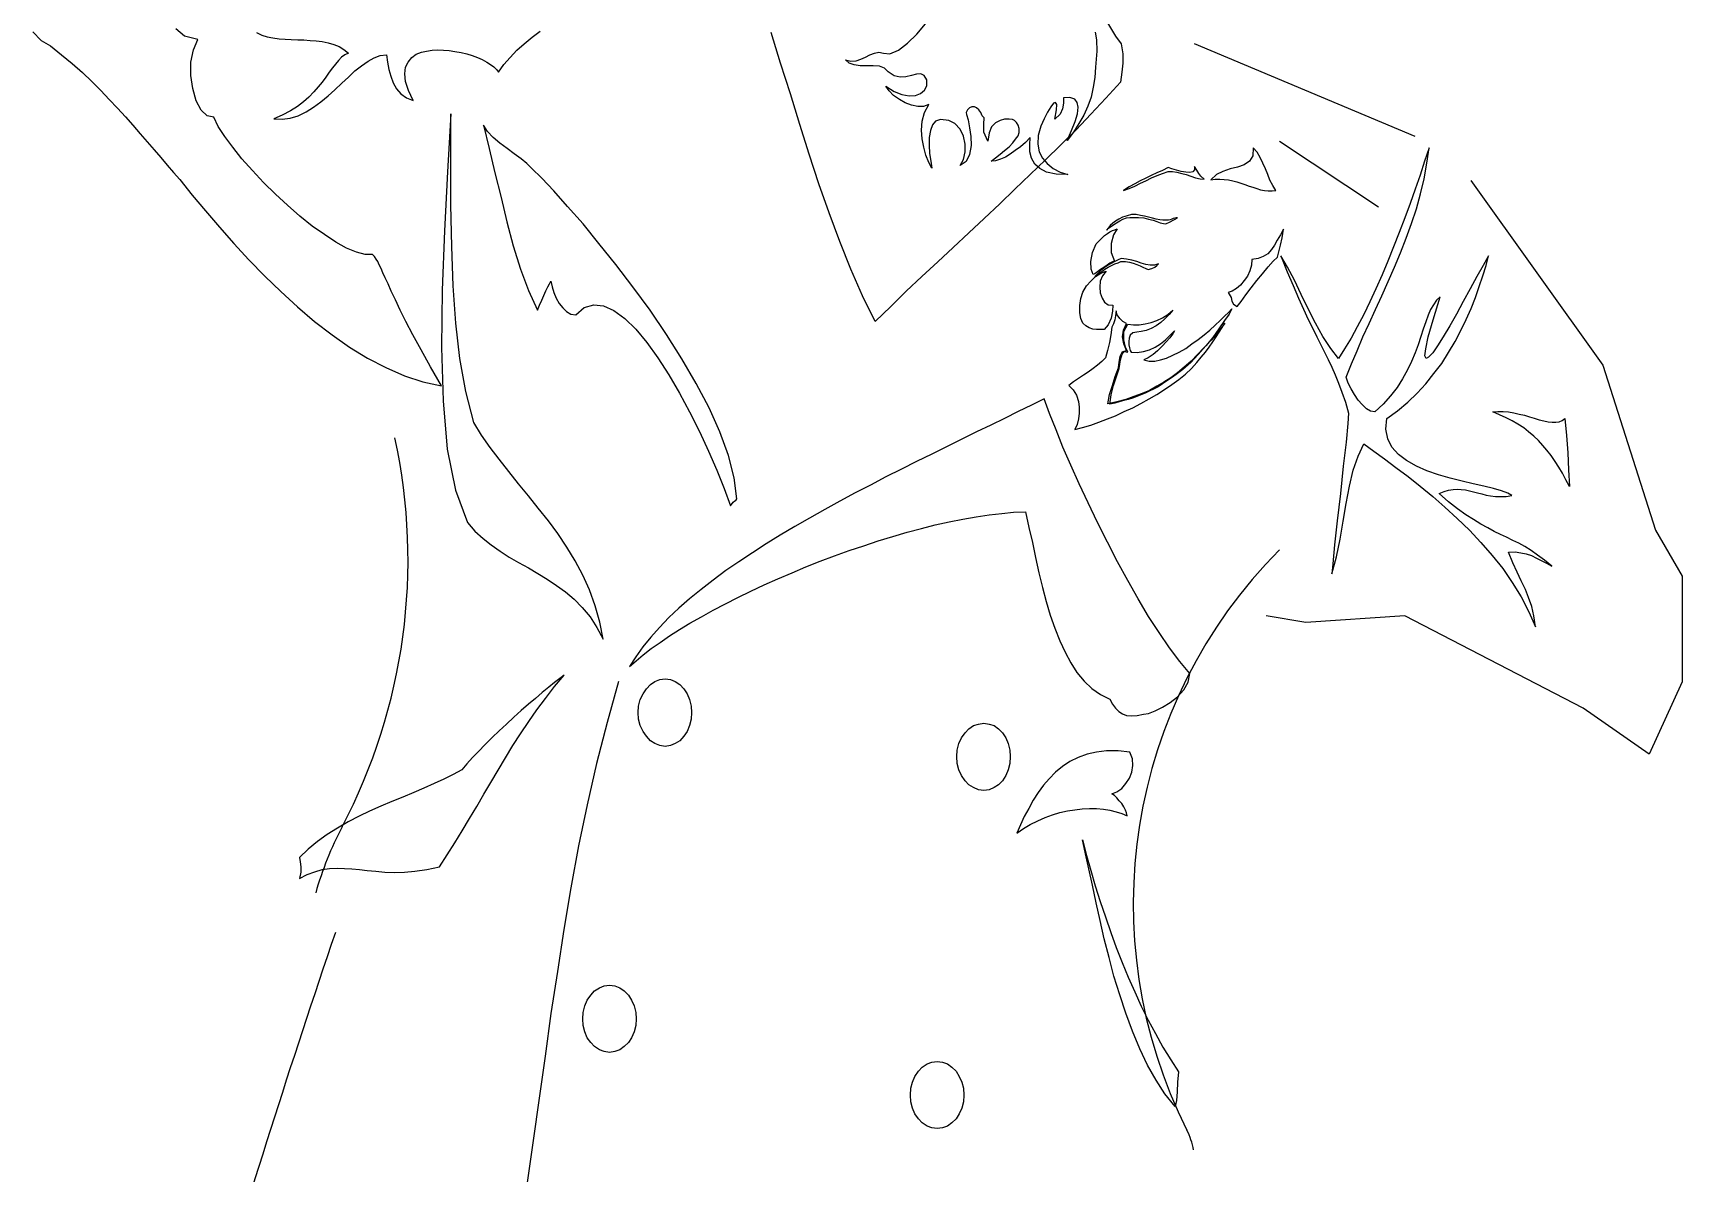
# Model space of a CAD drawing. Extents: x 140.65 to 141.56, y 57.95 to 59.74.
# Drawn here: x 140.728 to 141.485, y 58.88 to 59.404 of the extents above; entities that cross this region are included whole.
import ezdxf

# ---------------------------------------------------------------- set-up
doc = ezdxf.new("R2010")
doc.units = 0
doc.layers.get('0').update_dxf_attribs({"linetype": 'CONTINUOUS'})

msp = doc.modelspace()

# ---------------------------------------------------------------- linework, layer by layer
for p, q in [((141.26133, 59.39896), (141.3627, 59.35647)), ((141.30044, 59.35421), (141.3459, 59.32392)), ((141.38833, 59.33604), (141.44894, 59.25122)), ((141.44894, 59.25122), (141.47319, 59.17549)), ((141.47319, 59.17549), (141.48531, 59.15429)), ((141.48531, 59.15429), (141.48531, 59.11188)), ((141.31256, 59.13308), (141.29438, 59.13611)), ((141.35802, 59.13611), (141.31256, 59.13308)), ((141.43985, 59.0937), (141.35802, 59.13611)), ((141.48531, 59.11188), (141.48531, 59.10582)), ((141.48531, 59.10582), (141.47016, 59.0725)), ((141.47016, 59.0725), (141.43985, 59.0937))]:
    msp.add_line(p, q)
at = {"linetype": 'CONTINUOUS'}
for points in [[(141.2215, 59.4085), (141.22525, 59.40232), (141.22787, 59.39895), (141.22862, 59.39426), (141.22862, 59.38996), (141.22806, 59.38584), (141.2275, 59.38134), (141.22075, 59.37384), (141.21382, 59.36653), (141.20707, 59.35942), (141.20014, 59.35248), (141.19302, 59.34554), (141.18608, 59.3388), (141.17897, 59.33206), (141.17204, 59.32531), (141.16491, 59.31856), (141.15779, 59.31201), (141.15067, 59.30526), (141.14355, 59.29871), (141.13624, 59.29196), (141.12913, 59.28521), (141.122, 59.27828), (141.11489, 59.27135), (141.10908, 59.28315), (141.10365, 59.29534), (141.09859, 59.30807), (141.09372, 59.32119), (141.08903, 59.33449), (141.08454, 59.34817), (141.08023, 59.36185), (141.07592, 59.3759), (141.07142, 59.38996), (141.06711, 59.40401)], [(141.21588, 59.4042), (141.21644, 59.40064), (141.21663, 59.39558), (141.21607, 59.38809), (141.21569, 59.3834), (141.21494, 59.3789), (141.214, 59.37441), (141.2125, 59.37028), (141.21063, 59.36616), (141.20838, 59.36222), (141.20595, 59.35829), (141.20295, 59.35454), (141.20501, 59.35904), (141.20669, 59.36316), (141.20782, 59.36672), (141.20801, 59.36972), (141.20763, 59.37197), (141.20651, 59.37347), (141.20426, 59.37421), (141.20127, 59.37403), (141.20127, 59.37159), (141.20089, 59.36897), (141.19976, 59.36653), (141.19733, 59.36428), (141.19808, 59.3686), (141.19827, 59.37103), (141.19771, 59.37197), (141.19677, 59.37159), (141.19546, 59.36991), (141.19396, 59.36747), (141.19246, 59.36447), (141.19096, 59.3611), (141.18965, 59.35679), (141.18946, 59.35285), (141.19021, 59.3493), (141.19171, 59.3463), (141.19377, 59.34386), (141.19658, 59.34161), (141.19976, 59.33993), (141.20332, 59.3388), (141.19789, 59.33899), (141.19358, 59.33993), (141.1904, 59.34161), (141.18815, 59.34367), (141.18665, 59.3463), (141.1859, 59.3493), (141.1859, 59.35248), (141.18608, 59.35585), (141.18383, 59.3536), (141.18159, 59.35155), (141.17915, 59.34986), (141.1769, 59.34817), (141.17465, 59.34686), (141.17241, 59.34592), (141.17016, 59.34518), (141.1681, 59.34498), (141.17016, 59.34649), (141.17222, 59.34817), (141.17428, 59.34986), (141.17634, 59.35155), (141.17803, 59.35342), (141.17934, 59.3551), (141.18046, 59.35661), (141.18103, 59.3581), (141.18103, 59.35998), (141.18046, 59.36147), (141.17971, 59.36279), (141.17878, 59.36372), (141.17784, 59.3641), (141.17634, 59.36428), (141.17428, 59.36428), (141.17222, 59.36372), (141.17016, 59.3626), (141.16828, 59.36073), (141.16716, 59.35792), (141.1666, 59.35416), (141.16473, 59.35829), (141.16473, 59.36204), (141.16491, 59.36485), (141.16398, 59.36579), (141.16342, 59.36728), (141.16248, 59.3686), (141.16135, 59.36953), (141.16042, 59.36991), (141.15929, 59.36991), (141.15817, 59.36953), (141.15723, 59.3686), (141.15667, 59.36728), (141.15685, 59.36635), (141.15761, 59.36391), (141.15817, 59.36035), (141.15873, 59.35623), (141.15892, 59.35211), (141.15817, 59.34799), (141.15667, 59.3448), (141.15386, 59.34293), (141.15536, 59.34574), (141.15611, 59.3493), (141.15611, 59.35285), (141.15536, 59.35641), (141.15386, 59.3596), (141.15142, 59.36222), (141.14861, 59.36372), (141.14486, 59.3641), (141.14261, 59.36335), (141.14112, 59.36166), (141.14018, 59.35904), (141.13962, 59.35585), (141.13962, 59.35229), (141.1398, 59.34855), (141.14037, 59.34498), (141.14093, 59.3418), (141.13943, 59.34442), (141.13812, 59.34779), (141.13718, 59.35136), (141.13643, 59.35529), (141.13606, 59.35922), (141.13643, 59.36335), (141.13756, 59.36728), (141.13943, 59.37103), (141.137, 59.37009), (141.13437, 59.37009), (141.13156, 59.37065), (141.12856, 59.37178), (141.12594, 59.37328), (141.12332, 59.37515), (141.12125, 59.37722), (141.11975, 59.37947), (141.1235, 59.37702), (141.12706, 59.37553), (141.13044, 59.37497), (141.13343, 59.37515), (141.13568, 59.37609), (141.13756, 59.37759), (141.13849, 59.37965), (141.13849, 59.38227), (141.13737, 59.38433), (141.13587, 59.38508), (141.13381, 59.3849), (141.13156, 59.38433), (141.12894, 59.38377), (141.12632, 59.38359), (141.1235, 59.38415), (141.12088, 59.38602), (141.11919, 59.38771), (141.11676, 59.38865), (141.11394, 59.38883), (141.11095, 59.38883), (141.10796, 59.38883), (141.10515, 59.38921), (141.1029, 59.38996), (141.10122, 59.39146), (141.10365, 59.39089), (141.10608, 59.39108), (141.10833, 59.39183), (141.1104, 59.39277), (141.11245, 59.39389), (141.11451, 59.39464), (141.11657, 59.39502), (141.11863, 59.39464), (141.12163, 59.39426), (141.12557, 59.39595), (141.12969, 59.39914), (141.13399, 59.40326), (141.13793, 59.40813)], [(140.72815, 59.40438), (140.7319, 59.40045), (140.73621, 59.39801), (140.74127, 59.39389), (140.74614, 59.38977), (140.75083, 59.38564), (140.75513, 59.38152), (140.75925, 59.3774), (140.76319, 59.37328), (140.76694, 59.36935), (140.77068, 59.36541), (140.77406, 59.36147), (140.77743, 59.35754), (140.78062, 59.3538), (140.7838, 59.35023), (140.7868, 59.34667), (140.7898, 59.34311), (140.79261, 59.33974), (140.79561, 59.33656), (140.80123, 59.32943), (140.80741, 59.32212), (140.81379, 59.31463), (140.82034, 59.30713), (140.82727, 59.29964), (140.83458, 59.29215), (140.84189, 59.28503), (140.84957, 59.27809), (140.85744, 59.27135), (140.8655, 59.26517), (140.87355, 59.25954), (140.8818, 59.25448), (140.89023, 59.25018), (140.89866, 59.24643), (140.9071, 59.24361), (140.91572, 59.24174), (140.91066, 59.25055), (140.90634, 59.25823), (140.9026, 59.26517), (140.89941, 59.27135), (140.89679, 59.2766), (140.89454, 59.28128), (140.89267, 59.28521), (140.89117, 59.28859), (140.88986, 59.2914), (140.88873, 59.29365), (140.88798, 59.2957), (140.88705, 59.29739), (140.88649, 59.29889), (140.88573, 59.30002), (140.88498, 59.30114), (140.88405, 59.30207), (140.88068, 59.30207), (140.87674, 59.3032), (140.87205, 59.30508), (140.86719, 59.3077), (140.86194, 59.31126), (140.85632, 59.31519), (140.85069, 59.31969), (140.84507, 59.32475), (140.83945, 59.32981), (140.83402, 59.33524), (140.82896, 59.34068), (140.82409, 59.34611), (140.81996, 59.35136), (140.81622, 59.35623), (140.81322, 59.36091), (140.81116, 59.36523), (140.80816, 59.36579), (140.80535, 59.3684), (140.8031, 59.37272), (140.8016, 59.37834), (140.80067, 59.38433), (140.80067, 59.39052), (140.80179, 59.39614), (140.80385, 59.40082), (140.79767, 59.40232), (140.79374, 59.40569)], [(140.83083, 59.40401), (140.83327, 59.40288), (140.83571, 59.40213), (140.83833, 59.40157), (140.84114, 59.4012), (140.84395, 59.40101), (140.84676, 59.40082), (140.84976, 59.40064), (140.85257, 59.40064), (140.85538, 59.40045), (140.85819, 59.40026), (140.861, 59.39988), (140.86363, 59.39932), (140.86624, 59.39857), (140.86868, 59.39763), (140.87093, 59.39633), (140.87299, 59.39464), (140.87131, 59.39389), (140.86981, 59.39277), (140.86849, 59.39127), (140.867, 59.38958), (140.86568, 59.38789), (140.86419, 59.38584), (140.86269, 59.38359), (140.861, 59.38134), (140.85913, 59.37909), (140.85706, 59.37684), (140.85481, 59.37441), (140.85238, 59.37216), (140.84957, 59.37009), (140.84639, 59.36804), (140.84264, 59.36616), (140.8387, 59.36447), (140.84264, 59.36428), (140.8462, 59.36466), (140.84995, 59.36579), (140.85351, 59.36766), (140.85688, 59.36972), (140.86025, 59.37216), (140.86363, 59.37497), (140.86681, 59.37778), (140.87, 59.38078), (140.87299, 59.38359), (140.87599, 59.3864), (140.87899, 59.38883), (140.88199, 59.39089), (140.8848, 59.39239), (140.88761, 59.39351), (140.89042, 59.39389), (140.89098, 59.39052), (140.89154, 59.38714), (140.89248, 59.38396), (140.8936, 59.38096), (140.89511, 59.37815), (140.89698, 59.3759), (140.8996, 59.37403), (140.90278, 59.3729), (140.90053, 59.3774), (140.89923, 59.38152), (140.89885, 59.38508), (140.89923, 59.38809), (140.90035, 59.39052), (140.90204, 59.39258), (140.90409, 59.39408), (140.90654, 59.39502), (140.90878, 59.39558), (140.9114, 59.39595), (140.91384, 59.39614), (140.91665, 59.39595), (140.91927, 59.39576), (140.9219, 59.39539), (140.92471, 59.39483), (140.92733, 59.39426), (140.92976, 59.39351), (140.9322, 59.39258), (140.93445, 59.39164), (140.93651, 59.39052), (140.9382, 59.38939), (140.9397, 59.38827), (140.94101, 59.38714), (140.94195, 59.38584), (140.94438, 59.38939), (140.9472, 59.39258), (140.95038, 59.39595), (140.95375, 59.39895), (140.95731, 59.40195), (140.96106, 59.40476)], [(140.92002, 59.36672), (140.91853, 59.34012), (140.91703, 59.31294), (140.91609, 59.28578), (140.91572, 59.25936), (140.91646, 59.23481), (140.91833, 59.2127), (140.92209, 59.19377), (140.92771, 59.17897), (140.93108, 59.17504), (140.93483, 59.17167), (140.93858, 59.16866), (140.9427, 59.16586), (140.94682, 59.16305), (140.95113, 59.16061), (140.95562, 59.15817), (140.95993, 59.15555), (140.96424, 59.15293), (140.96855, 59.15012), (140.97267, 59.14712), (140.97661, 59.14375), (140.98036, 59.14), (140.98392, 59.13569), (140.9871, 59.13082), (140.98991, 59.12539), (140.98842, 59.13325), (140.98635, 59.14075), (140.98373, 59.14805), (140.98055, 59.1548), (140.97717, 59.16136), (140.97324, 59.16773), (140.96912, 59.17391), (140.96481, 59.17973), (140.96012, 59.18553), (140.95562, 59.19116), (140.95113, 59.19677), (140.94663, 59.20239), (140.94214, 59.20802), (140.93801, 59.21345), (140.93408, 59.21907), (140.93052, 59.22488), (140.92695, 59.23912), (140.92414, 59.2543), (140.92227, 59.2706), (140.92115, 59.28765), (140.9204, 59.30583), (140.92002, 59.32493), (140.92002, 59.34536), (140.92002, 59.36672)], [(140.93501, 59.36147), (140.93764, 59.35079), (140.94026, 59.33955), (140.94307, 59.32831), (140.94569, 59.31707), (140.94869, 59.30601), (140.95206, 59.29534), (140.95562, 59.28559), (140.95975, 59.2766), (140.96068, 59.27885), (140.96181, 59.28109), (140.96275, 59.28334), (140.96368, 59.2854), (140.96462, 59.28728), (140.96537, 59.28859), (140.96574, 59.28952), (140.96593, 59.2899), (140.96649, 59.28728), (140.96724, 59.28465), (140.96837, 59.28203), (140.96968, 59.27959), (140.97136, 59.27753), (140.97305, 59.27585), (140.97511, 59.27472), (140.97736, 59.27435), (140.98129, 59.27772), (140.98561, 59.27903), (140.9901, 59.27847), (140.99479, 59.27641), (140.99985, 59.27266), (141.0049, 59.26779), (141.00996, 59.26161), (141.01502, 59.25467), (141.02008, 59.2468), (141.02495, 59.23837), (141.02964, 59.22975), (141.03414, 59.22075), (141.03826, 59.21177), (141.04219, 59.20295), (141.04557, 59.19453), (141.04837, 59.18666), (141.04969, 59.18834), (141.05043, 59.18891), (141.05081, 59.18909), (141.05138, 59.18984), (141.05006, 59.19958), (141.04744, 59.2097), (141.0435, 59.22057), (141.03863, 59.23162), (141.03264, 59.24287), (141.02608, 59.25411), (141.01896, 59.26535), (141.01146, 59.2766), (141.00359, 59.28728), (140.99572, 59.29758), (140.98804, 59.30713), (140.98073, 59.31613), (140.97361, 59.32419), (140.96724, 59.33131), (140.96181, 59.33712), (140.95712, 59.3418), (140.95487, 59.34386), (140.95225, 59.34611), (140.94907, 59.34836), (140.94588, 59.35079), (140.94251, 59.35323), (140.93951, 59.35585), (140.93689, 59.35866), (140.93501, 59.36147)], [(141.29888, 59.3315), (141.29739, 59.33375), (141.29607, 59.33618), (141.29514, 59.3388), (141.29401, 59.34142), (141.29289, 59.34405), (141.29158, 59.34667), (141.29026, 59.34911), (141.28839, 59.35117), (141.28821, 59.34743), (141.2867, 59.34498), (141.28427, 59.3433), (141.28127, 59.34217), (141.2779, 59.34142), (141.27453, 59.3403), (141.27153, 59.3388), (141.26891, 59.33636), (141.27097, 59.33674), (141.27303, 59.33674), (141.27509, 59.33656), (141.27715, 59.33636), (141.27903, 59.336), (141.2809, 59.33543), (141.28277, 59.33487), (141.28464, 59.33431), (141.28652, 59.33355), (141.28821, 59.33299), (141.29008, 59.33243), (141.29177, 59.33187), (141.29364, 59.3315), (141.29532, 59.33131), (141.2972, 59.33131), (141.29888, 59.3315)], [(141.30113, 59.30151), (141.30394, 59.29421), (141.30675, 59.28784), (141.30919, 59.28203), (141.31144, 59.27697), (141.31369, 59.27228), (141.31575, 59.26816), (141.31762, 59.26423), (141.31949, 59.26067), (141.32118, 59.25729), (141.32287, 59.25392), (141.32455, 59.25036), (141.32606, 59.2468), (141.32755, 59.24305), (141.32905, 59.23893), (141.33074, 59.23425), (141.33224, 59.22919), (141.33186, 59.22451), (141.33112, 59.21589), (141.3298, 59.20483), (141.32849, 59.19228), (141.32699, 59.17973), (141.32568, 59.16866), (141.32493, 59.16005), (141.32455, 59.15536), (141.32662, 59.16324), (141.32831, 59.17129), (141.3298, 59.17953), (141.33112, 59.18778), (141.33261, 59.19565), (141.3343, 59.20295), (141.33655, 59.20952), (141.33917, 59.21514), (141.34386, 59.21177), (141.34872, 59.2082), (141.35398, 59.20427), (141.35959, 59.20014), (141.36503, 59.19565), (141.37084, 59.19096), (141.37646, 59.1861), (141.38208, 59.18085), (141.3877, 59.17541), (141.39295, 59.16979), (141.39819, 59.1638), (141.40306, 59.1578), (141.40738, 59.15143), (141.4115, 59.14487), (141.41505, 59.13794), (141.41806, 59.13101), (141.4173, 59.13606), (141.41637, 59.14038), (141.41487, 59.1445), (141.41337, 59.14825), (141.4115, 59.15218), (141.40962, 59.15611), (141.40756, 59.16042), (141.40569, 59.16529), (141.40868, 59.16548), (141.41131, 59.16511), (141.41374, 59.16454), (141.41618, 59.1638), (141.41843, 59.16267), (141.42068, 59.16155), (141.42311, 59.16024), (141.42555, 59.15892), (141.42218, 59.16173), (141.41899, 59.16398), (141.41599, 59.16605), (141.41318, 59.16792), (141.41037, 59.16942), (141.40756, 59.17073), (141.40475, 59.17223), (141.40194, 59.17354), (141.39913, 59.17485), (141.39613, 59.17654), (141.39295, 59.17822), (141.38958, 59.18029), (141.38602, 59.18254), (141.38227, 59.18534), (141.37815, 59.18853), (141.37383, 59.19228), (141.37608, 59.19321), (141.37815, 59.19377), (141.3802, 59.19415), (141.38208, 59.19434), (141.38395, 59.19415), (141.38582, 59.19396), (141.3877, 59.19359), (141.38958, 59.19303), (141.39145, 59.19265), (141.39332, 59.19209), (141.39538, 59.19152), (141.39744, 59.19116), (141.39969, 59.19096), (141.40194, 59.19096), (141.40456, 59.19096), (141.40719, 59.19134), (141.40531, 59.19246), (141.4025, 59.19359), (141.39876, 59.19453), (141.39426, 59.19565), (141.38939, 59.19677), (141.38433, 59.1979), (141.37889, 59.1994), (141.37346, 59.2009), (141.36821, 59.20277), (141.36334, 59.20483), (141.35884, 59.20745), (141.3551, 59.21026), (141.3521, 59.21364), (141.35022, 59.21738), (141.34929, 59.22188), (141.34985, 59.22676), (141.35472, 59.23031), (141.35941, 59.23425), (141.36372, 59.23837), (141.36765, 59.24268), (141.3714, 59.24737), (141.37496, 59.25205), (141.37815, 59.25711), (141.38114, 59.26217), (141.38377, 59.26723), (141.3862, 59.27228), (141.38845, 59.27734), (141.39051, 59.2824), (141.39219, 59.28746), (141.39388, 59.29233), (141.39538, 59.29702), (141.39651, 59.30151), (141.39407, 59.29702), (141.39107, 59.29196), (141.38807, 59.28634), (141.38489, 59.28053), (141.3817, 59.27472), (141.37871, 59.26929), (141.37571, 59.26423), (141.37309, 59.26011), (141.37084, 59.25692), (141.36896, 59.25486), (141.36784, 59.2543), (141.36728, 59.25561), (141.36765, 59.2588), (141.36877, 59.26423), (141.37102, 59.2721), (141.37421, 59.28259), (141.37252, 59.28109), (141.37121, 59.27903), (141.3699, 59.27678), (141.36877, 59.27416), (141.36765, 59.27116), (141.36653, 59.26779), (141.3654, 59.26442), (141.36409, 59.26067), (141.36278, 59.25692), (141.36109, 59.25299), (141.35922, 59.24905), (141.35697, 59.24493), (141.35454, 59.241), (141.35153, 59.23724), (141.34816, 59.23331), (141.34423, 59.22975), (141.34235, 59.23013), (141.34048, 59.23125), (141.33842, 59.23312), (141.33655, 59.23519), (141.33486, 59.23781), (141.33336, 59.24043), (141.33205, 59.24305), (141.33112, 59.24568), (141.33355, 59.25186), (141.33617, 59.25786), (141.33879, 59.26423), (141.34161, 59.27041), (141.3446, 59.27678), (141.34741, 59.28315), (141.35041, 59.28971), (141.35322, 59.29627), (141.35603, 59.30283), (141.35866, 59.30957), (141.36109, 59.31632), (141.36334, 59.32306), (141.36521, 59.32999), (141.3669, 59.33693), (141.36821, 59.34405), (141.36915, 59.35117), (141.36709, 59.34498), (141.36503, 59.33861), (141.36278, 59.33206), (141.36053, 59.3255), (141.3581, 59.31894), (141.35547, 59.31219), (141.35285, 59.30564), (141.35022, 59.29908), (141.3476, 59.29271), (141.34479, 59.28634), (141.34198, 59.28034), (141.33917, 59.27453), (141.33617, 59.26891), (141.33336, 59.26366), (141.33036, 59.2588), (141.32755, 59.2543), (141.32399, 59.25898), (141.32043, 59.26442), (141.31706, 59.2706), (141.31369, 59.27716), (141.31051, 59.28371), (141.30732, 59.29028), (141.30413, 59.29627), (141.30113, 59.30151)], [(141.22881, 59.3315), (141.23143, 59.33243), (141.23405, 59.33355), (141.23668, 59.33487), (141.23911, 59.336), (141.24174, 59.3373), (141.24436, 59.33843), (141.24679, 59.33937), (141.24942, 59.3403), (141.25129, 59.3403), (141.25336, 59.33993), (141.2556, 59.33937), (141.25766, 59.3388), (141.25972, 59.33805), (141.26197, 59.3373), (141.26403, 59.33693), (141.26591, 59.33674), (141.26441, 59.33805), (141.26347, 59.33937), (141.26254, 59.34086), (141.26141, 59.34255), (141.26141, 59.34105), (141.26066, 59.34012), (141.25935, 59.33974), (141.25748, 59.33993), (141.25541, 59.3403), (141.25317, 59.34086), (141.25111, 59.34142), (141.24942, 59.34199), (141.24679, 59.34068), (141.24417, 59.33955), (141.24155, 59.33843), (141.23911, 59.33712), (141.23649, 59.336), (141.23405, 59.33449), (141.23143, 59.33318), (141.22881, 59.3315)], [(141.22113, 59.31332), (141.22244, 59.31444), (141.22393, 59.31557), (141.22562, 59.31669), (141.22712, 59.31763), (141.22862, 59.31838), (141.23031, 59.31894), (141.2318, 59.31913), (141.23312, 59.31913), (141.23574, 59.31913), (141.23817, 59.31894), (141.24042, 59.31838), (141.24249, 59.31782), (141.24417, 59.31726), (141.24567, 59.31669), (141.24717, 59.31632), (141.24829, 59.31613), (141.25036, 59.31707), (141.25167, 59.31782), (141.2526, 59.31838), (141.25373, 59.31894), (141.25298, 59.31894), (141.25241, 59.31875), (141.25167, 59.31856), (141.25111, 59.31838), (141.25036, 59.318), (141.2496, 59.31782), (141.24848, 59.31782), (141.24699, 59.31782), (141.24548, 59.318), (141.2438, 59.31838), (141.24211, 59.31875), (141.24042, 59.31932), (141.23855, 59.31969), (141.23668, 59.32007), (141.23462, 59.32044), (141.23255, 59.32044), (141.23049, 59.31988), (141.22843, 59.31932), (141.22674, 59.31838), (141.22525, 59.31744), (141.22393, 59.31651), (141.22281, 59.31538), (141.22188, 59.31426), (141.22113, 59.31332)], [(141.226, 59.31388), (141.22431, 59.31107), (141.22319, 59.30713), (141.22319, 59.30301), (141.22469, 59.29908), (141.22375, 59.29871), (141.22262, 59.29814), (141.22131, 59.29721), (141.21981, 59.29608), (141.21832, 59.29514), (141.217, 59.29421), (141.21569, 59.29327), (141.21494, 59.29289), (141.214, 59.29534), (141.21382, 59.29889), (141.21457, 59.30301), (141.21625, 59.30695), (141.21776, 59.30845), (141.21906, 59.30976), (141.22019, 59.31089), (141.2215, 59.31182), (141.22262, 59.31257), (141.22375, 59.31314), (141.22487, 59.3135), (141.226, 59.31388)], [(141.28783, 59.29983), (141.28765, 59.29721), (141.28689, 59.29458), (141.28577, 59.29215), (141.28427, 59.29008), (141.28258, 59.28803), (141.28071, 59.28652), (141.27883, 59.28521), (141.27696, 59.28465), (141.27827, 59.2824), (141.27865, 59.28072), (141.2794, 59.27922), (141.28108, 59.27828), (141.28296, 59.28053), (141.28502, 59.28353), (141.28745, 59.28671), (141.29008, 59.29008), (141.2927, 59.29327), (141.29532, 59.29646), (141.29757, 59.29908), (141.29964, 59.30095), (141.3002, 59.30339), (141.30095, 59.30639), (141.30169, 59.30976), (141.30226, 59.3137), (141.30095, 59.31107), (141.29944, 59.30864), (141.29814, 59.30639), (141.29683, 59.30432), (141.29514, 59.30245), (141.29307, 59.30114), (141.29064, 59.3002), (141.28783, 59.29983)], [(141.22094, 59.2944), (141.21925, 59.29233), (141.21812, 59.2899), (141.21794, 59.28709), (141.21812, 59.28447), (141.21906, 59.28203), (141.22019, 59.28015), (141.22188, 59.27903), (141.22393, 59.27885), (141.22375, 59.27603), (141.22319, 59.27284), (141.22188, 59.26985), (141.22, 59.2676), (141.21832, 59.2676), (141.21644, 59.2676), (141.21475, 59.26779), (141.21307, 59.26835), (141.21157, 59.26929), (141.21026, 59.2706), (141.20932, 59.27266), (141.20876, 59.27529), (141.20876, 59.27866), (141.20932, 59.28184), (141.21026, 59.28484), (141.21194, 59.28765), (141.21382, 59.2899), (141.21607, 59.29196), (141.2185, 59.29345), (141.22094, 59.2944)], [(141.21569, 59.29196), (141.21719, 59.29309), (141.21869, 59.29421), (141.22037, 59.29534), (141.22188, 59.29627), (141.22337, 59.29702), (141.22487, 59.29777), (141.22637, 59.29833), (141.22768, 59.29889), (141.22975, 59.29889), (141.23162, 59.29852), (141.23331, 59.29814), (141.23499, 59.29758), (141.23649, 59.29683), (141.2378, 59.29627), (141.23911, 59.2957), (141.24024, 59.29514), (141.24193, 59.2957), (141.24323, 59.29627), (141.24417, 59.29702), (141.24492, 59.29777), (141.24305, 59.29721), (141.24118, 59.29721), (141.23911, 59.29758), (141.23705, 59.29814), (141.23499, 59.29889), (141.23274, 59.29946), (141.23031, 59.30002), (141.22787, 59.3002), (141.22637, 59.29964), (141.22487, 59.29889), (141.22319, 59.29795), (141.2215, 59.29702), (141.22, 59.2959), (141.21832, 59.29458), (141.217, 59.29327), (141.21569, 59.29196)], [(141.22543, 59.27622), (141.22525, 59.27397), (141.22487, 59.2721), (141.22431, 59.27023), (141.22356, 59.26872), (141.223, 59.26517), (141.22244, 59.26161), (141.2215, 59.25804), (141.22056, 59.25467), (141.21888, 59.25299), (141.217, 59.2513), (141.21494, 59.2498), (141.2127, 59.24811), (141.21045, 59.24662), (141.2082, 59.24512), (141.20595, 59.24361), (141.2037, 59.24193), (141.20576, 59.23987), (141.20726, 59.23743), (141.2082, 59.23462), (141.20857, 59.232), (141.20857, 59.22919), (141.2082, 59.22657), (141.20763, 59.22394), (141.20651, 59.22169), (141.21007, 59.22263), (141.21382, 59.22376), (141.21756, 59.22507), (141.2215, 59.22657), (141.22525, 59.22806), (141.22918, 59.22994), (141.23312, 59.23162), (141.23686, 59.23369), (141.24061, 59.23575), (141.24417, 59.23781), (141.24773, 59.24006), (141.25111, 59.24231), (141.25429, 59.24474), (141.25729, 59.24718), (141.2601, 59.2498), (141.26254, 59.25243), (141.26459, 59.25486), (141.26647, 59.25729), (141.26816, 59.25954), (141.26985, 59.26198), (141.27134, 59.26423), (141.27284, 59.26647), (141.27415, 59.26854), (141.27546, 59.2706), (141.27228, 59.26647), (141.26909, 59.26273), (141.26591, 59.25936), (141.26291, 59.25617), (141.25991, 59.25317), (141.25673, 59.25036), (141.25373, 59.24774), (141.25054, 59.24549), (141.24735, 59.24343), (141.24417, 59.24156), (141.2408, 59.23968), (141.23743, 59.23819), (141.23368, 59.23687), (141.22993, 59.23556), (141.22581, 59.23443), (141.22169, 59.2335), (141.22244, 59.23781), (141.22375, 59.24193), (141.22506, 59.24605), (141.22656, 59.24999), (141.22694, 59.25261), (141.22731, 59.25542), (141.22843, 59.25748), (141.23031, 59.25804), (141.22899, 59.26105), (141.22843, 59.26423), (141.22881, 59.26741), (141.23031, 59.27041), (141.22862, 59.27135), (141.22712, 59.27266), (141.226, 59.27435), (141.22543, 59.27622)], [(141.23087, 59.27003), (141.23349, 59.26985), (141.23612, 59.26985), (141.23874, 59.27023), (141.24155, 59.27079), (141.24417, 59.27172), (141.24679, 59.27304), (141.24923, 59.27453), (141.25148, 59.2766), (141.2498, 59.27453), (141.24792, 59.27248), (141.24605, 59.27079), (141.2438, 59.26929), (141.24155, 59.26816), (141.2393, 59.26723), (141.23705, 59.26667), (141.23499, 59.26647), (141.23312, 59.2661), (141.23199, 59.26498), (141.23143, 59.26366), (141.23124, 59.26217), (141.23124, 59.26067), (141.23162, 59.25917), (141.23199, 59.25804), (141.23237, 59.25729), (141.23518, 59.25711), (141.23799, 59.25748), (141.2408, 59.25823), (141.24342, 59.25954), (141.24586, 59.26105), (141.24811, 59.26292), (141.25036, 59.26498), (141.25223, 59.26704), (141.25148, 59.26573), (141.25017, 59.26386), (141.24848, 59.26198), (141.24661, 59.25992), (141.24455, 59.25786), (141.24249, 59.25617), (141.24024, 59.25467), (141.23817, 59.25374), (141.24061, 59.25317), (141.24323, 59.25317), (141.24586, 59.25374), (141.24867, 59.25448), (141.25148, 59.2558), (141.25448, 59.25729), (141.25748, 59.25898), (141.26029, 59.26105), (141.2631, 59.2631), (141.26591, 59.26517), (141.26853, 59.26741), (141.27097, 59.26966), (141.27322, 59.27172), (141.27527, 59.27378), (141.27715, 59.27547), (141.27865, 59.27716), (141.27734, 59.27472), (141.27527, 59.27172), (141.27265, 59.26798), (141.26985, 59.26404), (141.26666, 59.26011), (141.2631, 59.25617), (141.25972, 59.25243), (141.25617, 59.24924), (141.25373, 59.24737), (141.25129, 59.24568), (141.24904, 59.24418), (141.24679, 59.24268), (141.24474, 59.24137), (141.24267, 59.24024), (141.24061, 59.23931), (141.23874, 59.23837), (141.23686, 59.23762), (141.23499, 59.23687), (141.23293, 59.23612), (141.23106, 59.23556), (141.22899, 59.235), (141.22694, 59.23443), (141.22487, 59.23387), (141.22262, 59.23331), (141.22319, 59.23762), (141.22431, 59.24193), (141.22562, 59.24605), (141.22694, 59.2498), (141.2275, 59.25374), (141.22825, 59.25636), (141.22918, 59.25748), (141.23087, 59.25729), (141.22975, 59.25954), (141.22899, 59.26292), (141.22899, 59.26667), (141.23087, 59.27003)], [(141.0021, 59.11283), (141.00509, 59.11545), (141.00827, 59.11826), (141.01202, 59.12107), (141.01614, 59.12388), (141.02046, 59.12688), (141.02495, 59.12988), (141.02982, 59.13269), (141.03507, 59.13569), (141.04051, 59.13869), (141.04613, 59.14168), (141.05174, 59.1445), (141.05774, 59.14749), (141.06393, 59.1503), (141.07011, 59.15311), (141.07667, 59.15593), (141.08304, 59.15855), (141.0896, 59.16117), (141.09616, 59.16361), (141.1029, 59.16605), (141.10965, 59.1683), (141.11619, 59.17054), (141.12294, 59.1726), (141.1295, 59.17448), (141.13606, 59.17616), (141.14243, 59.17785), (141.1488, 59.17935), (141.15517, 59.18047), (141.16117, 59.1816), (141.16716, 59.18254), (141.17297, 59.1831), (141.17841, 59.18366), (141.18383, 59.18385), (141.18534, 59.17672), (141.18702, 59.16979), (141.18852, 59.16286), (141.19002, 59.15593), (141.19171, 59.14918), (141.19339, 59.14262), (141.19526, 59.13644), (141.19733, 59.13045), (141.19958, 59.12463), (141.20201, 59.11939), (141.20464, 59.11452), (141.20745, 59.11002), (141.21082, 59.10608), (141.21438, 59.10271), (141.21832, 59.0999), (141.22262, 59.09784), (141.22375, 59.0956), (141.22525, 59.09372), (141.22674, 59.09222), (141.22843, 59.0911), (141.23031, 59.09035), (141.23255, 59.09016), (141.23518, 59.09035), (141.23799, 59.09091), (141.24042, 59.09128), (141.24342, 59.09241), (141.24679, 59.09409), (141.25036, 59.09634), (141.25373, 59.09897), (141.25654, 59.10215), (141.2586, 59.10571), (141.25935, 59.10964), (141.25466, 59.11508), (141.24998, 59.12145), (141.2453, 59.12838), (141.24042, 59.13588), (141.23556, 59.14393), (141.23087, 59.15237), (141.22618, 59.16099), (141.2215, 59.16998), (141.217, 59.17897), (141.2127, 59.18797), (141.20857, 59.19677), (141.20464, 59.20539), (141.20108, 59.21364), (141.19789, 59.22151), (141.1949, 59.229), (141.19246, 59.23575), (141.18665, 59.23294), (141.18046, 59.22994), (141.17428, 59.22676), (141.16791, 59.22376), (141.16135, 59.22057), (141.1546, 59.2172), (141.14767, 59.21382), (141.14093, 59.21045), (141.13381, 59.20708), (141.12688, 59.20352), (141.11975, 59.19996), (141.11264, 59.19621), (141.10571, 59.19265), (141.09859, 59.18871), (141.09166, 59.18497), (141.08473, 59.18103), (141.07798, 59.1771), (141.07123, 59.17316), (141.06486, 59.16923), (141.05849, 59.16511), (141.05231, 59.16099), (141.04631, 59.15687), (141.04051, 59.15255), (141.03488, 59.14825), (141.02964, 59.14393), (141.02476, 59.13963), (141.02008, 59.13531), (141.01577, 59.13082), (141.01184, 59.12632), (141.00809, 59.12182), (141.0049, 59.11733), (141.0021, 59.11283)], [(141.43361, 59.19546), (141.43192, 59.19865), (141.43042, 59.20165), (141.42873, 59.20446), (141.42705, 59.20708), (141.42517, 59.2097), (141.4233, 59.21214), (141.42143, 59.21438), (141.41937, 59.21663), (141.4173, 59.2187), (141.41487, 59.22057), (141.41262, 59.22244), (141.41, 59.22413), (141.40738, 59.22563), (141.40456, 59.22713), (141.40157, 59.22844), (141.39838, 59.22975), (141.40081, 59.22994), (141.40326, 59.22994), (141.40569, 59.22975), (141.40812, 59.22937), (141.41056, 59.22881), (141.413, 59.22825), (141.41525, 59.2275), (141.41749, 59.22694), (141.41974, 59.22619), (141.4218, 59.22563), (141.42387, 59.22525), (141.42574, 59.22507), (141.42742, 59.22507), (141.42892, 59.22525), (141.43024, 59.22581), (141.43154, 59.22676), (141.43229, 59.21888), (141.43285, 59.21101), (141.43323, 59.20315), (141.43361, 59.19546)], [(140.97211, 59.1089), (140.97006, 59.10739), (140.96761, 59.10552), (140.965, 59.10327), (140.962, 59.10084), (140.95881, 59.09821), (140.95562, 59.0956), (140.95225, 59.09259), (140.94888, 59.08959), (140.94551, 59.08641), (140.94214, 59.08322), (140.93895, 59.08023), (140.93577, 59.07704), (140.93277, 59.07386), (140.92996, 59.07105), (140.92733, 59.06805), (140.92508, 59.06543), (140.92115, 59.06318), (140.91684, 59.06111), (140.91234, 59.05906), (140.90766, 59.05699), (140.90297, 59.05494), (140.89792, 59.05287), (140.89286, 59.05081), (140.8878, 59.04875), (140.88274, 59.04632), (140.87787, 59.04407), (140.87281, 59.04144), (140.86793, 59.03863), (140.86325, 59.03563), (140.85875, 59.03244), (140.85445, 59.02889), (140.85051, 59.02514), (140.85088, 59.02308), (140.85107, 59.02083), (140.85107, 59.0184), (140.85051, 59.0154), (140.85407, 59.01727), (140.85763, 59.01858), (140.861, 59.01952), (140.86437, 59.02008), (140.86775, 59.02027), (140.87112, 59.02008), (140.87449, 59.01989), (140.87805, 59.01952), (140.88161, 59.01914), (140.88555, 59.01877), (140.88967, 59.0184), (140.89398, 59.01821), (140.89866, 59.0184), (140.90353, 59.01877), (140.90897, 59.01952), (140.91478, 59.02083), (140.91833, 59.02627), (140.9219, 59.03188), (140.92527, 59.03732), (140.92864, 59.04294), (140.93201, 59.04856), (140.9352, 59.05418), (140.93838, 59.05962), (140.94176, 59.06524), (140.94513, 59.07086), (140.9485, 59.07648), (140.95206, 59.08192), (140.95581, 59.08754), (140.95956, 59.09297), (140.96349, 59.09821), (140.96761, 59.10365), (140.97211, 59.1089)], [(140.99704, 59.1059), (140.99179, 59.08716), (140.98691, 59.06824), (140.98261, 59.04931), (140.97867, 59.03039), (140.97511, 59.01109), (140.97193, 58.99198), (140.96893, 58.97268), (140.96593, 58.95337), (140.96331, 58.93389), (140.9605, 58.91459), (140.95787, 58.8951), (140.95506, 58.87581), (140.95225, 58.85632), (140.94925, 58.83702), (140.94607, 58.81772), (140.94251, 58.79842), (140.94214, 58.79599), (140.94119, 58.79374), (140.94026, 58.79131), (140.93989, 58.78906)], [(141.01839, 59.10721), (141.02083, 59.10683), (141.02308, 59.1059), (141.02514, 59.10458), (141.02701, 59.10253), (141.02852, 59.10028), (141.02964, 59.09765), (141.03039, 59.09465), (141.03057, 59.09166), (141.03039, 59.08866), (141.02964, 59.08566), (141.02852, 59.08304), (141.02701, 59.08079), (141.02514, 59.07873), (141.02308, 59.07742), (141.02083, 59.07648), (141.01839, 59.07611), (141.01596, 59.07648), (141.01371, 59.07742), (141.01165, 59.07873), (141.00978, 59.08079), (141.00827, 59.08304), (141.00696, 59.08566), (141.00622, 59.08866), (141.00603, 59.09166), (141.00622, 59.09465), (141.00696, 59.09765), (141.00827, 59.10028), (141.00978, 59.10253), (141.01165, 59.10458), (141.01371, 59.1059), (141.01596, 59.10683), (141.01839, 59.10721)], [(141.16473, 59.08678), (141.16716, 59.08641), (141.16941, 59.08566), (141.17147, 59.08417), (141.17334, 59.08229), (141.17485, 59.08004), (141.17597, 59.07742), (141.17672, 59.07442), (141.1769, 59.07142), (141.17672, 59.06824), (141.17597, 59.06543), (141.17485, 59.0628), (141.17334, 59.06036), (141.17147, 59.05849), (141.16941, 59.05718), (141.16716, 59.05624), (141.16473, 59.05587), (141.16229, 59.05624), (141.16004, 59.05718), (141.15779, 59.05849), (141.15611, 59.06036), (141.15442, 59.0628), (141.1533, 59.06543), (141.15255, 59.06824), (141.15236, 59.07142), (141.15255, 59.07442), (141.1533, 59.07742), (141.15442, 59.08004), (141.15611, 59.08229), (141.15779, 59.08417), (141.16004, 59.08566), (141.16229, 59.08641), (141.16473, 59.08678)], [(141.2318, 59.07348), (141.22637, 59.07404), (141.22113, 59.07404), (141.21644, 59.07348), (141.21213, 59.07254), (141.20801, 59.07105), (141.20426, 59.06917), (141.20089, 59.06693), (141.19771, 59.0643), (141.1947, 59.0613), (141.19208, 59.05831), (141.18965, 59.05494), (141.1874, 59.05137), (141.18534, 59.04763), (141.18327, 59.04387), (141.18159, 59.04013), (141.1799, 59.0362), (141.1829, 59.03844), (141.18608, 59.04032), (141.18946, 59.042), (141.19283, 59.04351), (141.1962, 59.04463), (141.19958, 59.04575), (141.20314, 59.0465), (141.20651, 59.04706), (141.20988, 59.04744), (141.21326, 59.04763), (141.21644, 59.04763), (141.21963, 59.04725), (141.22262, 59.04688), (141.22543, 59.04612), (141.22806, 59.04538), (141.23049, 59.04425), (141.23031, 59.04556), (141.22975, 59.04688), (141.22899, 59.04837), (141.22806, 59.04987), (141.22694, 59.05118), (141.22581, 59.05249), (141.22469, 59.05362), (141.22356, 59.05437), (141.22581, 59.0553), (141.22806, 59.05681), (141.22993, 59.05906), (141.23162, 59.06149), (141.23274, 59.0643), (141.23312, 59.0673), (141.23293, 59.07049), (141.2318, 59.07348)], [(141.21007, 59.0332), (141.21194, 59.02607), (141.21382, 59.01914), (141.21588, 59.01203), (141.21812, 59.0049), (141.22056, 58.99779), (141.223, 58.99066), (141.22543, 58.98373), (141.22825, 58.9768), (141.23106, 58.97005), (141.23405, 58.96331), (141.23705, 58.95675), (141.24024, 58.95038), (141.24361, 58.94419), (141.24699, 58.93801), (141.25054, 58.9322), (141.2541, 58.92658), (141.25373, 58.92189), (141.25354, 58.9174), (141.25317, 58.91347), (141.2526, 58.91066), (141.24792, 58.91647), (141.2438, 58.92284), (141.23986, 58.92977), (141.2363, 58.93726), (141.23293, 58.94532), (141.22993, 58.95357), (141.22712, 58.96199), (141.2245, 58.97061), (141.22225, 58.97923), (141.22, 58.98766), (141.21812, 58.9961), (141.21625, 59.00434), (141.21457, 59.01239), (141.21288, 59.01989), (141.21138, 59.02683), (141.21007, 59.0332)], [(140.99291, 58.96649), (140.99535, 58.96612), (140.9976, 58.96518), (140.99965, 58.96387), (141.00153, 58.96181), (141.00303, 58.95956), (141.00415, 58.95693), (141.0049, 58.95394), (141.00509, 58.95094), (141.0049, 58.94794), (141.00415, 58.94494), (141.00303, 58.94232), (141.00153, 58.94007), (140.99965, 58.9382), (140.9976, 58.9367), (140.99535, 58.93595), (140.99291, 58.93557), (140.99047, 58.93595), (140.98822, 58.9367), (140.98598, 58.9382), (140.98429, 58.94007), (140.98261, 58.94232), (140.98149, 58.94494), (140.98073, 58.94794), (140.98055, 58.95094), (140.98073, 58.95394), (140.98149, 58.95693), (140.98261, 58.95956), (140.98429, 58.96181), (140.98598, 58.96387), (140.98822, 58.96518), (140.99047, 58.96612), (140.99291, 58.96649)], [(141.14337, 58.93145), (141.1458, 58.93108), (141.14805, 58.93033), (141.15011, 58.92883), (141.15199, 58.92696), (141.15348, 58.92452), (141.1546, 58.92189), (141.15536, 58.91908), (141.15554, 58.9159), (141.15536, 58.9129), (141.1546, 58.9099), (141.15348, 58.90728), (141.15199, 58.90504), (141.15011, 58.90316), (141.14805, 58.90166), (141.1458, 58.90091), (141.14337, 58.90054), (141.14093, 58.90091), (141.13868, 58.90166), (141.13643, 58.90316), (141.13475, 58.90504), (141.13306, 58.90728), (141.13194, 58.9099), (141.13118, 58.9129), (141.131, 58.9159), (141.13118, 58.91908), (141.13194, 58.92189), (141.13306, 58.92452), (141.13475, 58.92696), (141.13643, 58.92883), (141.13868, 58.93033), (141.14093, 58.93108), (141.14337, 58.93145)]]:
    msp.add_lwpolyline(points, dxfattribs=at)
for centre, radius, start, end in [((140.63659, 59.16186), 0.26377, 332.28254, 12.26646), ((141.46412, 59.00369), 0.23079, 135.16923, 206.74325), ((141.01043, 58.96544), 0.15853, 152.28254, 164.09563), ((144.7444, 57.6623), 4.09859, 161.08807, 163.75355), ((141.22838, 58.8849), 0.03318, 10.14321, 26.74325)]:
    msp.add_arc(centre, radius, start, end)

doc.saveas('drawing.dxf')
